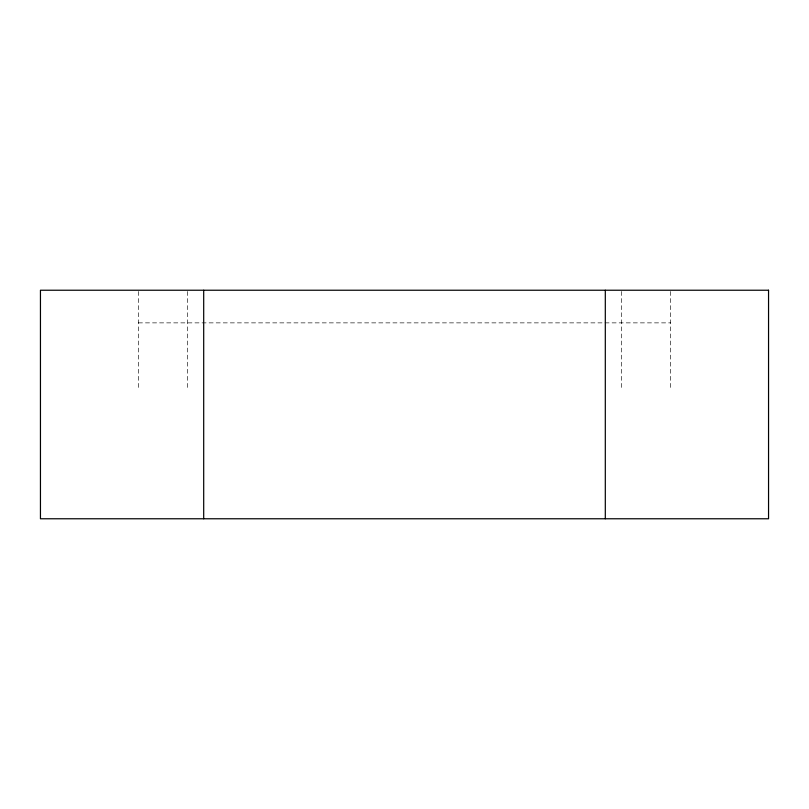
<?xml version="1.0" encoding="UTF-8"?>
<svg xmlns="http://www.w3.org/2000/svg" width="809" height="809" viewBox="0 0 809 809"><rect width="100%" height="100%" fill="white"/><g stroke="black" fill="none" stroke-linecap="round" stroke-linejoin="round"><path stroke-width="0.61" stroke-dasharray="4.04 3.03" d="M138.4 322.872L670.6 322.872M670.6 291.483L670.6 388.178M621.625 291.483L621.625 388.178M187.375 291.483L187.375 388.178M138.4 291.483L138.4 388.178"/><path stroke-width="1.21" d="M605.304 290.229L605.304 518.771M203.696 290.229L203.696 518.771M768.55 290.229L40.45 290.229L40.45 518.771L768.55 518.771L768.55 290.229"/></g></svg>
